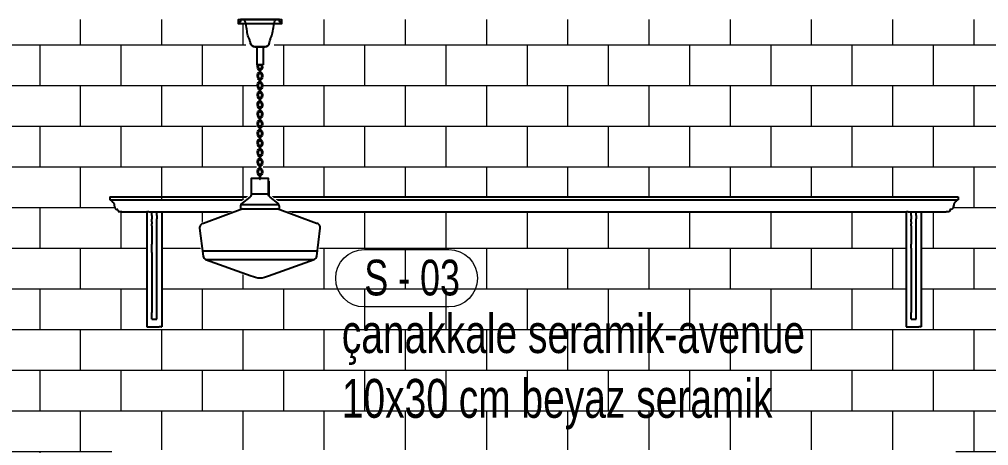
# Model space of a CAD drawing. Header units: millimetres. Extents: x 106699 to 122058, y 158555 to 162844.
# Drawn here: x 108477.4 to 108671.4, y 160894.1 to 160979.3 of the extents above; entities that cross this region are included whole.
import ezdxf

# ---------------------------------------------------------------- set-up
doc = ezdxf.new("R2010")
doc.units = ezdxf.units.MM
for name, color, linetype, lineweight in [('300_Z4_STR_F03$0$AUDIT_D_220920114151-103', 251, 'Continuous', 5), ('ahsap gorunus arka kalın', 43, 'Continuous', 9), ('no3_yazı tefriş', 152, 'Continuous', 0)]:
    doc.layers.add(name, color=color, linetype=linetype, lineweight=lineweight)
doc.layers.add('S2000-002 Çizgi', color=7, linetype='Continuous')
doc.styles.add('finish schedule$0$SIMPLEX', font='simplex.shx', dxfattribs={"width": 0.75, "height": 2.5})

# ---------------------------------------------------------------- blocks, each defined once
blk = doc.blocks.new('A$C254879b2')
at = {"layer": 'S2000-002 Çizgi', "color": 8, "true_color": 0x7a7a7a}
for p, q in [((290.15, 199.5), (290.15, 198.86)), ((290.15, 199.5), (459.91, 199.5)), ((290.15, 198.86), (290.38, 198.86)), ((290.38, 198.86), (290.4, 198.82)), ((290.38, 198.86), (459.67, 198.86)), ((290.4, 198.82), (290.42, 198.78)), ((290.42, 198.78), (290.43, 198.73)), ((290.43, 198.73), (290.46, 198.7)), ((290.46, 198.7), (290.48, 198.66)), ((290.48, 198.66), (290.51, 198.62)), ((290.51, 198.62), (290.53, 198.59)), ((290.53, 198.59), (290.56, 198.55)), ((290.56, 198.55), (290.6, 198.52)), ((290.6, 198.52), (290.63, 198.49)), ((290.63, 198.49), (290.67, 198.47)), ((290.67, 198.47), (290.7, 198.45)), ((290.7, 198.45), (290.73, 198.42)), ((290.73, 198.42), (290.74, 198.41)), ((290.74, 198.41), (290.78, 198.37)), ((290.78, 198.37), (290.82, 198.33)), ((290.82, 198.33), (290.85, 198.29)), ((290.85, 198.29), (290.88, 198.25)), ((290.88, 198.25), (290.91, 198.2)), ((290.91, 198.2), (290.94, 198.15)), ((290.94, 198.15), (290.96, 198.1)), ((290.96, 198.1), (290.98, 198.05)), ((290.98, 198.05), (291, 198)), ((291, 198), (291.01, 197.94)), ((291.01, 197.94), (291.02, 197.89)), ((291.02, 197.89), (291.11, 197.39)), ((459.04, 197.89), (458.94, 197.39)), ((459.05, 197.94), (459.04, 197.89)), ((459.06, 198), (459.05, 197.94)), ((459.08, 198.05), (459.06, 198)), ((459.1, 198.1), (459.08, 198.05)), ((459.12, 198.15), (459.1, 198.1)), ((459.14, 198.2), (459.12, 198.15)), ((459.17, 198.25), (459.14, 198.2)), ((459.2, 198.29), (459.17, 198.25)), ((459.24, 198.33), (459.2, 198.29)), ((459.27, 198.37), (459.24, 198.33)), ((459.31, 198.41), (459.27, 198.37)), ((459.33, 198.42), (459.31, 198.41)), ((459.35, 198.45), (459.33, 198.42)), ((459.39, 198.47), (459.35, 198.45)), ((459.43, 198.49), (459.39, 198.47)), ((459.46, 198.52), (459.43, 198.49)), ((459.49, 198.55), (459.46, 198.52)), ((459.52, 198.59), (459.49, 198.55)), ((459.55, 198.62), (459.52, 198.59)), ((459.58, 198.66), (459.55, 198.62)), ((459.6, 198.7), (459.58, 198.66)), ((459.62, 198.73), (459.6, 198.7)), ((459.64, 198.78), (459.62, 198.73)), ((459.66, 198.82), (459.64, 198.78)), ((459.67, 198.86), (459.66, 198.82)), ((459.67, 198.86), (459.91, 198.86)), ((459.91, 199.5), (459.91, 198.86)), ((291.11, 197.39), (291.12, 197.37)), ((291.12, 197.37), (291.13, 197.32)), ((291.13, 197.32), (291.16, 197.25)), ((291.16, 197.25), (291.19, 197.19)), ((291.19, 197.19), (291.23, 197.13)), ((291.23, 197.13), (291.28, 197.08)), ((291.28, 197.08), (291.33, 197.03)), ((291.33, 197.03), (291.39, 196.99)), ((291.39, 196.99), (291.46, 196.96)), ((291.46, 196.96), (291.53, 196.94)), ((291.53, 196.94), (291.59, 196.93)), ((291.66, 196.92), (291.59, 196.93)), ((291.77, 196.92), (291.66, 196.92)), ((291.77, 196.92), (291.78, 196.68)), ((291.78, 196.68), (291.79, 196.63)), ((291.79, 196.63), (291.81, 196.58)), ((291.81, 196.58), (291.83, 196.56)), ((291.83, 196.56), (291.84, 196.55)), ((291.84, 196.55), (291.86, 196.53)), ((291.86, 196.53), (291.88, 196.52)), ((291.88, 196.52), (291.91, 196.51)), ((291.98, 196.5), (291.91, 196.51)), ((292.53, 196.5), (291.98, 196.5)), ((292.53, 196.5), (297.53, 196.5)), ((297.53, 196.5), (297.53, 173.5)), ((297.53, 196.5), (297.58, 196.5)), ((297.64, 196.5), (297.58, 196.5)), ((297.64, 196.5), (297.72, 196.5)), ((297.81, 196.5), (297.72, 196.5)), ((297.92, 196.5), (297.81, 196.5)), ((297.92, 196.5), (298.03, 196.5)), ((298.03, 196.5), (298.53, 196.5)), ((298.53, 196.48), (298.53, 196.5)), ((298.53, 196.5), (299.53, 196.5)), ((298.53, 196.43), (298.53, 196.48)), ((298.53, 196.34), (298.53, 196.43)), ((298.53, 196.22), (298.53, 196.34)), ((298.53, 196.08), (298.53, 196.22)), ((298.53, 195.92), (298.53, 196.08)), ((299.53, 196.48), (299.53, 196.5)), ((299.53, 196.5), (300.03, 196.5)), ((299.53, 196.43), (299.53, 196.48)), ((299.53, 196.34), (299.53, 196.43)), ((299.53, 196.22), (299.53, 196.34)), ((299.53, 196.08), (299.53, 196.22)), ((299.53, 195.92), (299.53, 196.08)), ((300.03, 196.5), (300.14, 196.5)), ((300.14, 196.5), (300.25, 196.5)), ((300.25, 196.5), (300.34, 196.5)), ((300.34, 196.5), (300.42, 196.5)), ((300.42, 196.5), (300.48, 196.5)), ((300.48, 196.5), (300.53, 196.5)), ((300.53, 196.5), (300.53, 173.5)), ((300.53, 196.5), (449.53, 196.5)), ((449.53, 196.5), (449.53, 173.5)), ((449.53, 196.5), (449.58, 196.5)), ((449.64, 196.5), (449.58, 196.5)), ((449.64, 196.5), (449.72, 196.5)), ((449.81, 196.5), (449.72, 196.5)), ((449.92, 196.5), (449.81, 196.5)), ((449.92, 196.5), (450.03, 196.5)), ((450.03, 196.5), (450.53, 196.5)), ((450.53, 196.48), (450.53, 196.5)), ((450.53, 196.5), (451.53, 196.5)), ((450.53, 196.43), (450.53, 196.48)), ((450.53, 196.34), (450.53, 196.43)), ((450.53, 196.22), (450.53, 196.34)), ((450.53, 196.08), (450.53, 196.22)), ((450.53, 195.92), (450.53, 196.08)), ((451.53, 196.48), (451.53, 196.5)), ((451.53, 196.5), (452.03, 196.5)), ((451.53, 196.43), (451.53, 196.48)), ((451.53, 196.34), (451.53, 196.43)), ((451.53, 196.22), (451.53, 196.34)), ((451.53, 196.08), (451.53, 196.22)), ((451.53, 195.92), (451.53, 196.08)), ((452.03, 196.5), (452.14, 196.5)), ((452.14, 196.5), (452.25, 196.5)), ((452.25, 196.5), (452.34, 196.5)), ((452.34, 196.5), (452.42, 196.5)), ((452.42, 196.5), (452.48, 196.5)), ((452.48, 196.5), (452.53, 196.5)), ((452.53, 196.5), (452.53, 173.5)), ((452.53, 196.5), (457.53, 196.5)), ((458.08, 196.5), (457.53, 196.5)), ((458.15, 196.51), (458.08, 196.5)), ((458.17, 196.52), (458.15, 196.51)), ((458.19, 196.53), (458.17, 196.52)), ((458.21, 196.55), (458.19, 196.53)), ((458.23, 196.56), (458.21, 196.55)), ((458.25, 196.58), (458.23, 196.56)), ((458.27, 196.63), (458.25, 196.58)), ((458.28, 196.68), (458.27, 196.63)), ((458.29, 196.92), (458.28, 196.68)), ((458.39, 196.92), (458.29, 196.92)), ((458.46, 196.93), (458.39, 196.92)), ((458.53, 196.94), (458.46, 196.93)), ((458.6, 196.96), (458.53, 196.94)), ((458.66, 196.99), (458.6, 196.96)), ((458.72, 197.03), (458.66, 196.99)), ((458.78, 197.08), (458.72, 197.03)), ((458.82, 197.13), (458.78, 197.08)), ((458.87, 197.19), (458.82, 197.13)), ((458.9, 197.25), (458.87, 197.19)), ((458.93, 197.32), (458.9, 197.25)), ((458.94, 197.37), (458.93, 197.32)), ((458.94, 197.39), (458.94, 197.37)), ((298.53, 195.75), (298.53, 195.92)), ((298.53, 195.75), (298.53, 195.58)), ((298.53, 195.58), (298.53, 195.43)), ((298.53, 195.43), (298.53, 195.28)), ((298.53, 195.28), (298.53, 195.16)), ((298.53, 195.16), (298.53, 195.08)), ((298.53, 195.08), (298.53, 195)), ((298.53, 194.75), (298.53, 195)), ((298.53, 194.45), (298.53, 194.75)), ((298.53, 194.45), (298.53, 194.09)), ((298.53, 193.67), (298.53, 194.09)), ((299.53, 195.75), (299.53, 195.92)), ((299.53, 195.75), (299.53, 195.58)), ((299.53, 195.58), (299.53, 195.43)), ((299.53, 195.43), (299.53, 195.28)), ((299.53, 195.28), (299.53, 195.16)), ((299.53, 195.16), (299.53, 195.08)), ((299.53, 195), (299.53, 195.08)), ((299.53, 194.75), (299.53, 195)), ((299.53, 194.45), (299.53, 194.75)), ((299.53, 194.09), (299.53, 194.45)), ((299.53, 193.67), (299.53, 194.09)), ((450.53, 195.75), (450.53, 195.92)), ((450.53, 195.75), (450.53, 195.58)), ((450.53, 195.58), (450.53, 195.43)), ((450.53, 195.43), (450.53, 195.28)), ((450.53, 195.28), (450.53, 195.16)), ((450.53, 195.16), (450.53, 195.08)), ((450.53, 195.08), (450.53, 195)), ((450.53, 194.75), (450.53, 195)), ((450.53, 194.45), (450.53, 194.75)), ((450.53, 194.45), (450.53, 194.09)), ((450.53, 193.67), (450.53, 194.09)), ((451.53, 195.75), (451.53, 195.92)), ((451.53, 195.75), (451.53, 195.58)), ((451.53, 195.58), (451.53, 195.43)), ((451.53, 195.43), (451.53, 195.28)), ((451.53, 195.28), (451.53, 195.16)), ((451.53, 195.16), (451.53, 195.08)), ((451.53, 195), (451.53, 195.08)), ((451.53, 194.75), (451.53, 195)), ((451.53, 194.45), (451.53, 194.75)), ((451.53, 194.09), (451.53, 194.45)), ((451.53, 193.67), (451.53, 194.09)), ((298.53, 193.67), (298.53, 193.19)), ((298.53, 193.19), (298.53, 192.66)), ((298.53, 192.66), (298.53, 192.07)), ((298.53, 192.07), (298.53, 191.43)), ((299.53, 193.19), (299.53, 193.67)), ((299.53, 192.66), (299.53, 193.19)), ((299.53, 192.07), (299.53, 192.66)), ((299.53, 191.43), (299.53, 192.07)), ((450.53, 193.67), (450.53, 193.19)), ((450.53, 193.19), (450.53, 192.66)), ((450.53, 192.66), (450.53, 192.07)), ((450.53, 192.07), (450.53, 191.43)), ((451.53, 193.19), (451.53, 193.67)), ((451.53, 192.66), (451.53, 193.19)), ((451.53, 192.07), (451.53, 192.66)), ((451.53, 191.43), (451.53, 192.07)), ((298.53, 191.43), (298.53, 190.73)), ((298.53, 190.73), (298.53, 189.99)), ((299.53, 190.73), (299.53, 191.43)), ((299.53, 189.99), (299.53, 190.73)), ((450.53, 191.43), (450.53, 190.73)), ((450.53, 190.73), (450.53, 189.99)), ((451.53, 190.73), (451.53, 191.43)), ((451.53, 189.99), (451.53, 190.73)), ((298.53, 189.19), (298.53, 189.99)), ((298.53, 188.35), (298.53, 189.19)), ((298.53, 188.35), (298.53, 187.46)), ((299.53, 189.19), (299.53, 189.99)), ((299.53, 188.35), (299.53, 189.19)), ((299.53, 187.46), (299.53, 188.35)), ((450.53, 189.19), (450.53, 189.99)), ((450.53, 189.19), (450.53, 188.35)), ((450.53, 188.35), (450.53, 187.46)), ((451.53, 189.19), (451.53, 189.99)), ((451.53, 188.35), (451.53, 189.19)), ((451.53, 187.46), (451.53, 188.35)), ((298.53, 187.46), (298.53, 186.52)), ((298.53, 186.52), (298.53, 185.54)), ((299.53, 186.52), (299.53, 187.46)), ((299.53, 185.54), (299.53, 186.52)), ((450.53, 187.46), (450.53, 186.52)), ((450.53, 186.52), (450.53, 185.54)), ((451.53, 186.52), (451.53, 187.46)), ((451.53, 185.54), (451.53, 186.52)), ((298.53, 185.54), (298.53, 184.52)), ((298.53, 184.52), (298.53, 183.45)), ((299.53, 184.52), (299.53, 185.54)), ((299.53, 183.45), (299.53, 184.52)), ((450.53, 185.54), (450.53, 184.52)), ((450.53, 184.52), (450.53, 183.45)), ((451.53, 184.52), (451.53, 185.54)), ((451.53, 183.45), (451.53, 184.52)), ((298.53, 183.45), (298.53, 182.35)), ((298.53, 182.35), (298.53, 181.21)), ((299.53, 182.35), (299.53, 183.45)), ((299.53, 181.21), (299.53, 182.35)), ((450.53, 183.45), (450.53, 182.35)), ((450.53, 182.35), (450.53, 181.21)), ((451.53, 182.35), (451.53, 183.45)), ((451.53, 181.21), (451.53, 182.35)), ((298.53, 181.21), (298.53, 180.04)), ((299.53, 180.04), (299.53, 181.21)), ((450.53, 181.21), (450.53, 180.04)), ((451.53, 180.04), (451.53, 181.21)), ((298.53, 180.04), (298.53, 178.83)), ((298.53, 178.83), (298.53, 177.59)), ((299.53, 178.83), (299.53, 180.04)), ((299.53, 177.59), (299.53, 178.83)), ((450.53, 180.04), (450.53, 178.83)), ((450.53, 178.83), (450.53, 177.59)), ((451.53, 178.83), (451.53, 180.04)), ((451.53, 177.59), (451.53, 178.83)), ((298.53, 177.59), (298.53, 176.33)), ((299.53, 176.33), (299.53, 177.59)), ((450.53, 177.59), (450.53, 176.33)), ((451.53, 176.33), (451.53, 177.59)), ((298.53, 175.03), (298.53, 176.33)), ((298.53, 175.03), (299.53, 175.03)), ((299.53, 175.03), (299.53, 176.33)), ((450.53, 175.03), (450.53, 176.33)), ((450.53, 175.03), (451.53, 175.03)), ((451.53, 175.03), (451.53, 176.33)), ((297.53, 173.5), (297.58, 173.5)), ((297.58, 173.5), (297.64, 173.5)), ((297.64, 173.5), (297.72, 173.5)), ((297.72, 173.5), (297.81, 173.5)), ((297.81, 173.5), (297.92, 173.5)), ((297.92, 173.5), (298.03, 173.5)), ((298.03, 173.5), (300.03, 173.5)), ((300.14, 173.5), (300.03, 173.5)), ((300.25, 173.5), (300.14, 173.5)), ((300.34, 173.5), (300.25, 173.5)), ((300.42, 173.5), (300.34, 173.5)), ((300.48, 173.5), (300.42, 173.5)), ((300.48, 173.5), (300.53, 173.5)), ((449.53, 173.5), (449.58, 173.5)), ((449.58, 173.5), (449.64, 173.5)), ((449.64, 173.5), (449.72, 173.5)), ((449.72, 173.5), (449.81, 173.5)), ((449.81, 173.5), (449.92, 173.5)), ((449.92, 173.5), (450.03, 173.5)), ((450.03, 173.5), (452.03, 173.5)), ((452.14, 173.5), (452.03, 173.5)), ((452.25, 173.5), (452.14, 173.5)), ((452.34, 173.5), (452.25, 173.5)), ((452.42, 173.5), (452.34, 173.5)), ((452.48, 173.5), (452.42, 173.5)), ((452.48, 173.5), (452.53, 173.5))]:
    blk.add_line(p, q, dxfattribs=at)
blk = doc.blocks.new('A$C9395aed9')
for p, q in [((22.12, 80, 0.03), (12.88, 80, 0.03)), ((16.56, 72.06, 0.03), (16.56, 66.87, 0.03)), ((18.44, 72.06, 0.03), (18.44, 66.87, 0.03)), ((16.56, 66.87, 0.03), (18.44, 66.87, 0.03)), ((18.44, 66.87, 0.03), (16.56, 66.87, 0.03)), ((20.13, 28.89), (20.13, 33.11)), ((15, 29.45, -0.95), (20, 29.45, -0.95)), ((12.03, 26.35, -0.95), (22.97, 26.35, -0.95)), ((0.83, 12.94, -0.95), (34.18, 12.94, -0.95)), ((1.75, 10.44, -0.95), (33.26, 10.44, -0.95))]:
    blk.add_line(p, q)
for points, elevation in [([(12.88, 80), (11.88, 80, -0.253769), (11.25, 78.7), (11.25, 79.95), (23.75, 79.95), (23.75, 78.7, -0.253868), (23.13, 80), (22.12, 80)], 0.03), ([(20.2, 73.04, -0.352299), (18.98, 72.06), (16.03, 72.06, -0.352299), (14.8, 73.04)], 0.03), ([(14.8, 73.04, 0.352299), (16.03, 72.06), (18.98, 72.06, 0.352299), (20.2, 73.04)], 0.03), ([(12.5, 25.1), (1.09, 20.88, 0.414214), (0.01, 19.48), (1.02, 11.42, 0.26287), (1.75, 10.44), (15, 5.72, 0.25), (20, 5.72), (33.26, 10.44, 0.26287), (33.99, 11.42), (35, 19.48, 0.414214), (33.91, 20.88), (22.5, 25.1)], -0.95)]:
    blk.add_lwpolyline(points, format="xyb", dxfattribs=dict(elevation=elevation))
at = {"elevation": 0.03}
blk.add_lwpolyline([(23.75, 78.7), (11.25, 78.7), (11.25, 79.95), (23.75, 79.95)], close=True, dxfattribs=at)
at = {"elevation": -0.95}
for points in [[(17.38, 65.6), (17.38, 64.35, 0.414214), (17.45, 64.28), (17.55, 64.28, 0.414214), (17.62, 64.35), (17.62, 65.6, 0.414214), (17.55, 65.67), (17.45, 65.67, 0.414214)], [(17.38, 62.82), (17.38, 61.58, 0.414214), (17.45, 61.51), (17.55, 61.51, 0.414214), (17.62, 61.58), (17.62, 62.82, 0.414214), (17.55, 62.89), (17.45, 62.89, 0.414214)], [(17.38, 60.04), (17.38, 58.8, 0.414214), (17.45, 58.73), (17.55, 58.73, 0.414214), (17.62, 58.8), (17.62, 60.04, 0.414214), (17.55, 60.12), (17.45, 60.12, 0.414214)], [(17.38, 57.27), (17.38, 56.02, 0.414214), (17.45, 55.95), (17.55, 55.95, 0.414214), (17.62, 56.02), (17.62, 57.27, 0.414214), (17.55, 57.34), (17.45, 57.34, 0.414214)], [(17.38, 54.49), (17.38, 53.25, 0.414214), (17.45, 53.18), (17.55, 53.18, 0.414214), (17.62, 53.25), (17.62, 54.49, 0.414214), (17.55, 54.56), (17.45, 54.56, 0.414214)], [(17.38, 51.71), (17.38, 50.47, 0.414214), (17.45, 50.4), (17.55, 50.4, 0.414214), (17.62, 50.47), (17.62, 51.71, 0.414214), (17.55, 51.79), (17.45, 51.79, 0.414214)], [(17.38, 48.94), (17.38, 47.69, 0.414214), (17.45, 47.62), (17.55, 47.62, 0.414214), (17.62, 47.69), (17.62, 48.94, 0.414214), (17.55, 49.01), (17.45, 49.01, 0.414214)], [(17.38, 46.16), (17.38, 44.92, 0.414214), (17.45, 44.85), (17.55, 44.85, 0.414214), (17.62, 44.92), (17.62, 46.16, 0.414214), (17.55, 46.23), (17.45, 46.23, 0.414214)], [(17.38, 43.39), (17.38, 42.14, 0.414214), (17.45, 42.07), (17.55, 42.07, 0.414214), (17.62, 42.14), (17.62, 43.39, 0.414214), (17.55, 43.46), (17.45, 43.46, 0.414214)], [(17.38, 40.61), (17.38, 39.37, 0.414214), (17.45, 39.29), (17.55, 39.29, 0.414214), (17.62, 39.37), (17.62, 40.61, 0.414214), (17.55, 40.68), (17.45, 40.68, 0.414214)], [(17.38, 37.83), (17.38, 36.59, 0.414214), (17.45, 36.52), (17.55, 36.52, 0.414214), (17.62, 36.59), (17.62, 37.83, 0.414214), (17.55, 37.9), (17.45, 37.9, 0.414214)], [(15, 29.45, -0.227838), (14.53, 28.47), (12.34, 26.72, 0.227838), (11.88, 25.75), (11.88, 25.1), (23.13, 25.1), (23.13, 25.75, 0.227838), (22.66, 26.72), (20.47, 28.47, -0.227838), (20, 29.45), (20, 33.85), (15, 33.85)], [(17.38, 35.06), (17.38, 33.81, 0.414214), (17.45, 33.74), (17.55, 33.74, 0.414214), (17.62, 33.81), (17.62, 35.06, 0.414214), (17.55, 35.13), (17.45, 35.13, 0.414214)]]:
    blk.add_lwpolyline(points, format="xyb", close=True, dxfattribs=at)
at = {"extrusion": (0, 0, -1)}
for centre, start_param, end_param in [((17.5, 66.36, -0.95), 3.405351, 5.290625), ((17.5, 66.36, -0.95), 0.992561, 2.877835), ((17.5, 63.59, -0.95), 3.405351, 6.019427), ((17.5, 63.59, -0.95), 0.263758, 2.877835), ((17.5, 60.81, -0.95), 3.405351, 6.019427), ((17.5, 60.81, -0.95), 0.263758, 2.877835), ((17.5, 58.03, -0.95), 3.405351, 6.019427), ((17.5, 58.03, -0.95), 0.263758, 2.877835), ((17.5, 55.26, -0.95), 3.405351, 6.019427), ((17.5, 55.26, -0.95), 0.263758, 2.877835), ((17.5, 52.48, -0.95), 3.405351, 6.019427), ((17.5, 49.7, -0.95), 3.405351, 6.019427), ((17.5, 52.48, -0.95), 0.263758, 2.877835), ((17.5, 49.7, -0.95), 0.263758, 2.877835), ((17.5, 46.93, -0.95), 3.405351, 6.019427), ((17.5, 46.93, -0.95), 0.263758, 2.877835), ((17.5, 44.15, -0.95), 3.405351, 6.019427), ((17.5, 44.15, -0.95), 0.263758, 2.877835), ((17.5, 41.38, -0.95), 3.405351, 6.019427), ((17.5, 41.38, -0.95), 0.263758, 2.877835), ((17.5, 38.6, -0.95), 3.405351, 6.019427), ((17.5, 38.6, -0.95), 0.263758, 2.877835), ((17.5, 35.82, -0.95), 3.405351, 6.019427), ((17.5, 35.82, -0.95), 0.263758, 2.877835)]:
    blk.add_ellipse(centre, major_axis=(0, 0.935), ratio=0.494742, start_param=start_param, end_param=end_param, dxfattribs=at)
for points, knots in [([(14.8, 73.04, 0.03), (14.75, 73.29, 0.03), (14.61, 73.85, 0.03), (14.3, 74.82, 0.03), (13.93, 75.17, 0.03), (13.57, 78.07, 0.03), (13.3, 79.37, 0.03), (12.97, 79.86, 0.03), (12.88, 80, 0.03)], [0.403662, 0.403662, 0.403662, 0.403662, 0.710546, 1.090047, 1.568727, 1.932922, 2.4378, 2.637021, 2.637021, 2.637021, 2.637021]), ([(20.2, 73.04, 0.03), (20.25, 73.29, 0.03), (20.39, 73.85, 0.03), (20.7, 74.82, 0.03), (21.07, 75.17, 0.03), (21.43, 78.07, 0.03), (21.7, 79.37, 0.03), (22.03, 79.86, 0.03), (22.12, 80, 0.03)], [0.403662, 0.403662, 0.403662, 0.403662, 0.710546, 1.090047, 1.568727, 1.932922, 2.4378, 2.637021, 2.637021, 2.637021, 2.637021]), ([(17.38, 65.2, -0.95), (17.32, 65.22, -0.95), (17.26, 65.25, -0.95), (17.11, 65.35, -0.95), (17.04, 65.44, -0.95), (16.87, 65.76, -0.95), (16.81, 66.02, -0.95), (16.79, 66.49, -0.95), (16.81, 66.69, -0.95), (16.86, 66.87, -0.95)], [3.271885, 3.271885, 3.271885, 3.271885, 3.472266, 3.472266, 3.871195, 3.871195, 4.638602, 4.638602, 5.212436, 5.212436, 5.212436, 5.212436]), ([(17.38, 62.43, -0.95), (17.32, 62.44, -0.95), (17.26, 62.47, -0.95), (17.11, 62.57, -0.95), (17.04, 62.67, -0.95), (16.87, 62.98, -0.95), (16.81, 63.24, -0.95), (16.79, 63.78, -0.95), (16.83, 64.05, -0.95), (16.98, 64.42, -0.95), (17.06, 64.55, -0.95), (17.24, 64.69, -0.95), (17.31, 64.73, -0.95), (17.38, 64.75, -0.95)], [3.271885, 3.271885, 3.271885, 3.271885, 3.472266, 3.472266, 3.871195, 3.871195, 4.638602, 4.638602, 5.406008, 5.406008, 5.906148, 5.906148, 6.153282, 6.153282, 6.153282, 6.153282]), ([(18.14, 66.87, -0.95), (18.17, 66.78, -0.95), (18.18, 66.67, -0.95), (18.22, 66.31, -0.95), (18.2, 66.05, -0.95), (18.08, 65.64, -0.95), (18, 65.48, -0.95), (17.81, 65.29, -0.95), (17.72, 65.23, -0.95), (17.62, 65.2, -0.95)], [7.353843, 7.353843, 7.353843, 7.353843, 7.66135, 7.66135, 8.389874, 8.389874, 8.957592, 8.957592, 9.295507, 9.295507, 9.295507, 9.295507]), ([(17.62, 64.75, -0.95), (17.68, 64.73, -0.95), (17.73, 64.71, -0.95), (17.86, 64.62, -0.95), (17.93, 64.55, -0.95), (18.1, 64.28, -0.95), (18.17, 64.04, -0.95), (18.22, 63.54, -0.95), (18.2, 63.27, -0.95), (18.08, 62.86, -0.95), (18, 62.7, -0.95), (17.81, 62.51, -0.95), (17.72, 62.45, -0.95), (17.62, 62.43, -0.95)], [6.412731, 6.412731, 6.412731, 6.412731, 6.608005, 6.608005, 6.932825, 6.932825, 7.66135, 7.66135, 8.389874, 8.389874, 8.957592, 8.957592, 9.295507, 9.295507, 9.295507, 9.295507]), ([(17.38, 59.65, -0.95), (17.32, 59.67, -0.95), (17.26, 59.69, -0.95), (17.11, 59.8, -0.95), (17.04, 59.89, -0.95), (16.87, 60.2, -0.95), (16.81, 60.46, -0.95), (16.79, 61, -0.95), (16.83, 61.28, -0.95), (16.98, 61.65, -0.95), (17.06, 61.78, -0.95), (17.24, 61.92, -0.95), (17.31, 61.95, -0.95), (17.38, 61.97, -0.95)], [3.271885, 3.271885, 3.271885, 3.271885, 3.472266, 3.472266, 3.871195, 3.871195, 4.638602, 4.638602, 5.406008, 5.406008, 5.906148, 5.906148, 6.153282, 6.153282, 6.153282, 6.153282]), ([(17.62, 61.97, -0.95), (17.68, 61.96, -0.95), (17.73, 61.93, -0.95), (17.86, 61.84, -0.95), (17.93, 61.77, -0.95), (18.1, 61.5, -0.95), (18.17, 61.27, -0.95), (18.22, 60.76, -0.95), (18.2, 60.5, -0.95), (18.08, 60.09, -0.95), (18, 59.93, -0.95), (17.81, 59.74, -0.95), (17.72, 59.68, -0.95), (17.62, 59.65, -0.95)], [6.412731, 6.412731, 6.412731, 6.412731, 6.608005, 6.608005, 6.932825, 6.932825, 7.66135, 7.66135, 8.389874, 8.389874, 8.957592, 8.957592, 9.295507, 9.295507, 9.295507, 9.295507]), ([(17.38, 56.87, -0.95), (17.32, 56.89, -0.95), (17.26, 56.92, -0.95), (17.11, 57.02, -0.95), (17.04, 57.11, -0.95), (16.87, 57.43, -0.95), (16.81, 57.69, -0.95), (16.79, 58.23, -0.95), (16.83, 58.5, -0.95), (16.98, 58.87, -0.95), (17.06, 59, -0.95), (17.24, 59.14, -0.95), (17.31, 59.18, -0.95), (17.38, 59.2, -0.95)], [3.271885, 3.271885, 3.271885, 3.271885, 3.472266, 3.472266, 3.871195, 3.871195, 4.638602, 4.638602, 5.406008, 5.406008, 5.906148, 5.906148, 6.153282, 6.153282, 6.153282, 6.153282]), ([(17.62, 59.2, -0.95), (17.68, 59.18, -0.95), (17.73, 59.15, -0.95), (17.86, 59.07, -0.95), (17.93, 58.99, -0.95), (18.1, 58.73, -0.95), (18.17, 58.49, -0.95), (18.22, 57.98, -0.95), (18.2, 57.72, -0.95), (18.08, 57.31, -0.95), (18, 57.15, -0.95), (17.81, 56.96, -0.95), (17.72, 56.9, -0.95), (17.62, 56.87, -0.95)], [6.412731, 6.412731, 6.412731, 6.412731, 6.608005, 6.608005, 6.932825, 6.932825, 7.66135, 7.66135, 8.389874, 8.389874, 8.957592, 8.957592, 9.295507, 9.295507, 9.295507, 9.295507]), ([(17.38, 54.1, -0.95), (17.32, 54.11, -0.95), (17.26, 54.14, -0.95), (17.11, 54.24, -0.95), (17.04, 54.34, -0.95), (16.87, 54.65, -0.95), (16.81, 54.91, -0.95), (16.79, 55.45, -0.95), (16.83, 55.72, -0.95), (16.98, 56.09, -0.95), (17.06, 56.22, -0.95), (17.24, 56.36, -0.95), (17.31, 56.4, -0.95), (17.38, 56.42, -0.95)], [3.271885, 3.271885, 3.271885, 3.271885, 3.472266, 3.472266, 3.871195, 3.871195, 4.638602, 4.638602, 5.406008, 5.406008, 5.906148, 5.906148, 6.153282, 6.153282, 6.153282, 6.153282]), ([(17.62, 56.42, -0.95), (17.68, 56.4, -0.95), (17.73, 56.38, -0.95), (17.86, 56.29, -0.95), (17.93, 56.22, -0.95), (18.1, 55.95, -0.95), (18.17, 55.71, -0.95), (18.22, 55.21, -0.95), (18.2, 54.94, -0.95), (18.08, 54.53, -0.95), (18, 54.37, -0.95), (17.81, 54.18, -0.95), (17.72, 54.12, -0.95), (17.62, 54.1, -0.95)], [6.412731, 6.412731, 6.412731, 6.412731, 6.608005, 6.608005, 6.932825, 6.932825, 7.66135, 7.66135, 8.389874, 8.389874, 8.957592, 8.957592, 9.295507, 9.295507, 9.295507, 9.295507]), ([(17.38, 51.32, -0.95), (17.32, 51.34, -0.95), (17.26, 51.36, -0.95), (17.11, 51.47, -0.95), (17.04, 51.56, -0.95), (16.87, 51.87, -0.95), (16.81, 52.13, -0.95), (16.79, 52.67, -0.95), (16.83, 52.95, -0.95), (16.98, 53.32, -0.95), (17.06, 53.45, -0.95), (17.24, 53.59, -0.95), (17.31, 53.62, -0.95), (17.38, 53.64, -0.95)], [3.271885, 3.271885, 3.271885, 3.271885, 3.472266, 3.472266, 3.871195, 3.871195, 4.638602, 4.638602, 5.406008, 5.406008, 5.906148, 5.906148, 6.153282, 6.153282, 6.153282, 6.153282]), ([(17.62, 53.64, -0.95), (17.68, 53.63, -0.95), (17.73, 53.6, -0.95), (17.86, 53.51, -0.95), (17.93, 53.44, -0.95), (18.1, 53.17, -0.95), (18.17, 52.94, -0.95), (18.22, 52.43, -0.95), (18.2, 52.17, -0.95), (18.08, 51.76, -0.95), (18, 51.6, -0.95), (17.81, 51.41, -0.95), (17.72, 51.35, -0.95), (17.62, 51.32, -0.95)], [6.412731, 6.412731, 6.412731, 6.412731, 6.608005, 6.608005, 6.932825, 6.932825, 7.66135, 7.66135, 8.389874, 8.389874, 8.957592, 8.957592, 9.295507, 9.295507, 9.295507, 9.295507]), ([(17.38, 48.54, -0.95), (17.32, 48.56, -0.95), (17.26, 48.59, -0.95), (17.11, 48.69, -0.95), (17.04, 48.78, -0.95), (16.87, 49.1, -0.95), (16.81, 49.36, -0.95), (16.79, 49.9, -0.95), (16.83, 50.17, -0.95), (16.98, 50.54, -0.95), (17.06, 50.67, -0.95), (17.24, 50.81, -0.95), (17.31, 50.85, -0.95), (17.38, 50.87, -0.95)], [3.271885, 3.271885, 3.271885, 3.271885, 3.472266, 3.472266, 3.871195, 3.871195, 4.638602, 4.638602, 5.406008, 5.406008, 5.906148, 5.906148, 6.153282, 6.153282, 6.153282, 6.153282]), ([(17.62, 50.87, -0.95), (17.68, 50.85, -0.95), (17.73, 50.82, -0.95), (17.86, 50.74, -0.95), (17.93, 50.66, -0.95), (18.1, 50.4, -0.95), (18.17, 50.16, -0.95), (18.22, 49.65, -0.95), (18.2, 49.39, -0.95), (18.08, 48.98, -0.95), (18, 48.82, -0.95), (17.81, 48.63, -0.95), (17.72, 48.57, -0.95), (17.62, 48.54, -0.95)], [6.412731, 6.412731, 6.412731, 6.412731, 6.608005, 6.608005, 6.932825, 6.932825, 7.66135, 7.66135, 8.389874, 8.389874, 8.957592, 8.957592, 9.295507, 9.295507, 9.295507, 9.295507]), ([(17.38, 45.77, -0.95), (17.32, 45.78, -0.95), (17.26, 45.81, -0.95), (17.11, 45.91, -0.95), (17.04, 46.01, -0.95), (16.87, 46.32, -0.95), (16.81, 46.58, -0.95), (16.79, 47.12, -0.95), (16.83, 47.39, -0.95), (16.98, 47.76, -0.95), (17.06, 47.89, -0.95), (17.24, 48.03, -0.95), (17.31, 48.07, -0.95), (17.38, 48.09, -0.95)], [3.271885, 3.271885, 3.271885, 3.271885, 3.472266, 3.472266, 3.871195, 3.871195, 4.638602, 4.638602, 5.406008, 5.406008, 5.906148, 5.906148, 6.153282, 6.153282, 6.153282, 6.153282]), ([(17.62, 48.09, -0.95), (17.68, 48.07, -0.95), (17.73, 48.05, -0.95), (17.86, 47.96, -0.95), (17.93, 47.89, -0.95), (18.1, 47.62, -0.95), (18.17, 47.38, -0.95), (18.22, 46.88, -0.95), (18.2, 46.61, -0.95), (18.08, 46.2, -0.95), (18, 46.04, -0.95), (17.81, 45.85, -0.95), (17.72, 45.79, -0.95), (17.62, 45.77, -0.95)], [6.412731, 6.412731, 6.412731, 6.412731, 6.608005, 6.608005, 6.932825, 6.932825, 7.66135, 7.66135, 8.389874, 8.389874, 8.957592, 8.957592, 9.295507, 9.295507, 9.295507, 9.295507]), ([(17.38, 42.99, -0.95), (17.32, 43.01, -0.95), (17.26, 43.03, -0.95), (17.11, 43.14, -0.95), (17.04, 43.23, -0.95), (16.87, 43.54, -0.95), (16.81, 43.8, -0.95), (16.79, 44.34, -0.95), (16.83, 44.62, -0.95), (16.98, 44.99, -0.95), (17.06, 45.12, -0.95), (17.24, 45.26, -0.95), (17.31, 45.29, -0.95), (17.38, 45.31, -0.95)], [3.271885, 3.271885, 3.271885, 3.271885, 3.472266, 3.472266, 3.871195, 3.871195, 4.638602, 4.638602, 5.406008, 5.406008, 5.906148, 5.906148, 6.153282, 6.153282, 6.153282, 6.153282]), ([(17.62, 45.31, -0.95), (17.68, 45.3, -0.95), (17.73, 45.27, -0.95), (17.86, 45.18, -0.95), (17.93, 45.11, -0.95), (18.1, 44.84, -0.95), (18.17, 44.61, -0.95), (18.22, 44.1, -0.95), (18.2, 43.84, -0.95), (18.08, 43.43, -0.95), (18, 43.27, -0.95), (17.81, 43.08, -0.95), (17.72, 43.02, -0.95), (17.62, 42.99, -0.95)], [6.412731, 6.412731, 6.412731, 6.412731, 6.608005, 6.608005, 6.932825, 6.932825, 7.66135, 7.66135, 8.389874, 8.389874, 8.957592, 8.957592, 9.295507, 9.295507, 9.295507, 9.295507]), ([(17.38, 40.22, -0.95), (17.32, 40.23, -0.95), (17.26, 40.26, -0.95), (17.11, 40.36, -0.95), (17.04, 40.45, -0.95), (16.87, 40.77, -0.95), (16.81, 41.03, -0.95), (16.79, 41.57, -0.95), (16.83, 41.84, -0.95), (16.98, 42.21, -0.95), (17.06, 42.34, -0.95), (17.24, 42.48, -0.95), (17.31, 42.52, -0.95), (17.38, 42.54, -0.95)], [3.271885, 3.271885, 3.271885, 3.271885, 3.472266, 3.472266, 3.871195, 3.871195, 4.638602, 4.638602, 5.406008, 5.406008, 5.906148, 5.906148, 6.153282, 6.153282, 6.153282, 6.153282]), ([(17.62, 42.54, -0.95), (17.68, 42.52, -0.95), (17.73, 42.49, -0.95), (17.86, 42.41, -0.95), (17.93, 42.33, -0.95), (18.1, 42.07, -0.95), (18.17, 41.83, -0.95), (18.22, 41.33, -0.95), (18.2, 41.06, -0.95), (18.08, 40.65, -0.95), (18, 40.49, -0.95), (17.81, 40.3, -0.95), (17.72, 40.24, -0.95), (17.62, 40.21, -0.95)], [6.412731, 6.412731, 6.412731, 6.412731, 6.608005, 6.608005, 6.932825, 6.932825, 7.66135, 7.66135, 8.389874, 8.389874, 8.957592, 8.957592, 9.295507, 9.295507, 9.295507, 9.295507]), ([(17.38, 37.44, -0.95), (17.32, 37.45, -0.95), (17.26, 37.48, -0.95), (17.11, 37.58, -0.95), (17.04, 37.68, -0.95), (16.87, 37.99, -0.95), (16.81, 38.25, -0.95), (16.79, 38.79, -0.95), (16.83, 39.06, -0.95), (16.98, 39.43, -0.95), (17.06, 39.56, -0.95), (17.24, 39.7, -0.95), (17.31, 39.74, -0.95), (17.38, 39.76, -0.95)], [3.271885, 3.271885, 3.271885, 3.271885, 3.472266, 3.472266, 3.871195, 3.871195, 4.638602, 4.638602, 5.406008, 5.406008, 5.906148, 5.906148, 6.153282, 6.153282, 6.153282, 6.153282]), ([(17.62, 39.76, -0.95), (17.68, 39.74, -0.95), (17.73, 39.72, -0.95), (17.86, 39.63, -0.95), (17.93, 39.56, -0.95), (18.1, 39.29, -0.95), (18.17, 39.05, -0.95), (18.22, 38.55, -0.95), (18.2, 38.28, -0.95), (18.08, 37.87, -0.95), (18, 37.71, -0.95), (17.81, 37.52, -0.95), (17.72, 37.46, -0.95), (17.62, 37.44, -0.95)], [6.412731, 6.412731, 6.412731, 6.412731, 6.608005, 6.608005, 6.932825, 6.932825, 7.66135, 7.66135, 8.389874, 8.389874, 8.957592, 8.957592, 9.295507, 9.295507, 9.295507, 9.295507]), ([(17.38, 34.66, -0.95), (17.32, 34.68, -0.95), (17.26, 34.7, -0.95), (17.11, 34.81, -0.95), (17.04, 34.9, -0.95), (16.87, 35.21, -0.95), (16.81, 35.47, -0.95), (16.79, 36.01, -0.95), (16.83, 36.29, -0.95), (16.98, 36.66, -0.95), (17.06, 36.79, -0.95), (17.24, 36.93, -0.95), (17.31, 36.96, -0.95), (17.38, 36.98, -0.95)], [3.271885, 3.271885, 3.271885, 3.271885, 3.472266, 3.472266, 3.871195, 3.871195, 4.638602, 4.638602, 5.406008, 5.406008, 5.906148, 5.906148, 6.153282, 6.153282, 6.153282, 6.153282]), ([(17.62, 36.98, -0.95), (17.68, 36.97, -0.95), (17.73, 36.94, -0.95), (17.86, 36.85, -0.95), (17.93, 36.78, -0.95), (18.1, 36.51, -0.95), (18.17, 36.28, -0.95), (18.22, 35.77, -0.95), (18.2, 35.51, -0.95), (18.08, 35.1, -0.95), (18, 34.94, -0.95), (17.81, 34.75, -0.95), (17.72, 34.69, -0.95), (17.62, 34.66, -0.95)], [6.412731, 6.412731, 6.412731, 6.412731, 6.608005, 6.608005, 6.932825, 6.932825, 7.66135, 7.66135, 8.389874, 8.389874, 8.957592, 8.957592, 9.295507, 9.295507, 9.295507, 9.295507])]:
    blk.add_open_spline(points, degree=3, knots=knots)

msp = doc.modelspace()

# ---------------------------------------------------------------- hatches: boundary and pattern name
at = {"layer": 'ahsap gorunus arka kalın', "true_color": 0xc3d8cc}
h = msp.add_hatch(dxfattribs=at)
h.set_pattern_fill('AR-B816', color=254, scale=0.04)
h.set_pattern_definition([(0, (-11544.62, 998.902), (0, 8.128), []), (90, (-11544.62, 998.902), (-8.128, 8.128), [8.128, -8.128])])
edge = h.paths.add_edge_path()
edge.add_line((108293.17, 160954.38), (108403.17, 160954.38))
edge.add_line((108403.17, 160954.38), (108403.17, 160822.32))
edge.add_line((108403.17, 160822.32), (108406.85, 160822.32))
edge.add_line((108406.85, 160822.32), (108406.85, 160917.37))
edge.add_line((108406.85, 160917.37), (108409.39, 160917.37))
edge.add_line((108409.39, 160917.37), (108467.33, 160917.37))
edge.add_line((108467.33, 160917.37), (108469.96, 160917.37))
edge.add_line((108469.96, 160917.37), (108469.96, 160903.01))
edge.add_line((108469.96, 160903.01), (108469.96, 160881.28))
edge.add_line((108469.96, 160881.28), (108484.09, 160881.28))
edge.add_line((108484.09, 160881.28), (108484.09, 160845.87))
edge.add_line((108484.09, 160845.87), (108496.4, 160845.87))
edge.add_line((108496.4, 160845.87), (108496.4, 160881.32))
edge.add_line((108496.4, 160881.32), (108502.92, 160881.32))
edge.add_line((108502.92, 160881.32), (108502.92, 160890.87))
edge.add_line((108502.92, 160890.87), (108497.92, 160890.87))
edge.add_line((108497.92, 160890.87), (108497.24, 160890.87))
edge.add_line((108497.24, 160890.87), (108497.18, 160891.02))
edge.add_line((108497.18, 160891.02), (108497.16, 160891.29))
edge.add_line((108497.16, 160891.29), (108496.88, 160891.31))
edge.add_line((108496.88, 160891.31), (108496.64, 160891.46))
edge.add_line((108496.64, 160891.46), (108496.52, 160891.68))
edge.add_line((108496.52, 160891.68), (108496.4, 160892.32))
edge.add_line((108496.4, 160892.32), (108496.39, 160892.37))
edge.add_line((108496.39, 160892.37), (108496.37, 160892.42))
edge.add_line((108496.37, 160892.42), (108496.35, 160892.47))
edge.add_line((108496.35, 160892.47), (108496.33, 160892.52))
edge.add_line((108496.33, 160892.52), (108496.31, 160892.57))
edge.add_line((108496.31, 160892.57), (108496.28, 160892.62))
edge.add_line((108496.28, 160892.62), (108496.25, 160892.66))
edge.add_line((108496.25, 160892.66), (108496.21, 160892.71))
edge.add_line((108496.21, 160892.71), (108496.18, 160892.75))
edge.add_line((108496.18, 160892.75), (108496.14, 160892.78))
edge.add_line((108496.14, 160892.78), (108496.07, 160892.83))
edge.add_line((108496.07, 160892.83), (108495.97, 160892.9))
edge.add_line((108495.97, 160892.9), (108495.82, 160893.1))
edge.add_line((108495.82, 160893.1), (108495.78, 160893.23))
edge.add_line((108495.78, 160893.23), (108665.07, 160893.23))
edge.add_line((108665.07, 160893.23), (108665.07, 160893.23))
edge.add_line((108665.07, 160893.23), (108664.97, 160893))
edge.add_line((108664.97, 160893), (108664.85, 160892.9))
edge.add_line((108664.85, 160892.9), (108664.65, 160892.72))
edge.add_line((108664.65, 160892.72), (108664.63, 160892.71))
edge.add_line((108664.63, 160892.71), (108664.6, 160892.66))
edge.add_line((108664.6, 160892.66), (108664.57, 160892.62))
edge.add_line((108664.57, 160892.62), (108664.54, 160892.57))
edge.add_line((108664.54, 160892.57), (108664.51, 160892.52))
edge.add_line((108664.51, 160892.52), (108664.49, 160892.47))
edge.add_line((108664.49, 160892.47), (108664.47, 160892.42))
edge.add_line((108664.47, 160892.42), (108664.45, 160892.37))
edge.add_line((108664.45, 160892.37), (108664.44, 160892.32))
edge.add_line((108664.44, 160892.32), (108664.32, 160891.64))
edge.add_line((108664.32, 160891.64), (108664.15, 160891.41))
edge.add_line((108664.15, 160891.41), (108663.93, 160891.3))
edge.add_line((108663.93, 160891.3), (108663.68, 160891.29))
edge.add_line((108663.68, 160891.29), (108663.66, 160890.93))
edge.add_line((108663.66, 160890.93), (108663.52, 160890.87))
edge.add_line((108663.52, 160890.87), (108662.92, 160890.87))
edge.add_line((108662.92, 160890.87), (108657.92, 160890.87))
edge.add_line((108657.92, 160890.87), (108657.92, 160881.34))
edge.add_line((108657.92, 160881.34), (108657.98, 160881.32))
edge.add_line((108657.98, 160881.32), (108691.92, 160881.32))
edge.add_line((108691.92, 160881.32), (108691.92, 160929.37))
edge.add_line((108691.92, 160929.37), (108685.58, 160927.09))
edge.add_line((108685.58, 160927.09), (108674.39, 160931.1))
edge.add_line((108674.39, 160931.1), (108673.9, 160931.79))
edge.add_line((108673.9, 160931.79), (108673.23, 160937.29))
edge.add_line((108673.23, 160937.29), (108673.23, 160938.53))
edge.add_line((108673.23, 160938.53), (108680.99, 160941.3))
edge.add_line((108680.99, 160941.3), (108680.99, 160942.26))
edge.add_line((108680.99, 160942.26), (108683.85, 160944.44))
edge.add_line((108683.85, 160944.44), (108683.85, 160947.47))
edge.add_line((108683.85, 160947.47), (108684.93, 160947.47))
edge.add_line((108684.93, 160947.47), (108684.93, 160973.84))
edge.add_line((108684.93, 160973.84), (108686.6, 160973.84))
edge.add_arc((108686.6, 160974.7), 0.863, 270, 347.6289)
edge.add_spline(control_points=[(108687.44, 160974.52), (108687.48, 160974.69), (108687.57, 160975.08), (108687.79, 160975.74), (108688.04, 160975.98), (108688.24, 160977.58), (108688.35, 160978.21), (108688.39, 160978.42)], knot_values=[0.403662, 0.403662, 0.403662, 0.403662, 0.710546, 1.090047, 1.568727, 1.932922, 2.167118, 2.167118, 2.167118, 2.167118], degree=3, periodic=0)
edge.add_line((108688.39, 160978.42), (108688.39, 160978.42))
edge.add_line((108688.39, 160978.42), (108681.27, 160978.42))
edge.add_line((108681.27, 160978.42), (108681.27, 160979.32))
edge.add_line((108681.27, 160979.32), (108529.89, 160979.32))
edge.add_line((108529.89, 160979.32), (108529.89, 160978.42))
edge.add_line((108529.89, 160978.42), (108528.39, 160978.42))
edge.add_line((108528.39, 160978.42), (108528.39, 160973.84))
edge.add_line((108528.39, 160973.84), (108526.23, 160973.84))
edge.add_line((108526.23, 160973.84), (108526.23, 160970.26))
edge.add_line((108526.23, 160970.26), (108526.22, 160947.47))
edge.add_line((108526.22, 160947.47), (108527.3, 160947.47))
edge.add_line((108527.3, 160947.47), (108527.3, 160944.44))
edge.add_arc((108528.17, 160944.44), 0.863, 180, 220.7053)
edge.add_line((108527.51, 160943.88), (108665.3, 160943.88))
edge.add_line((108665.3, 160943.88), (108665.3, 160943.24))
edge.add_line((108665.3, 160943.24), (108665.07, 160943.24))
edge.add_line((108665.07, 160943.24), (108664.97, 160943.01))
edge.add_line((108664.97, 160943.01), (108664.85, 160942.9))
edge.add_line((108664.85, 160942.9), (108664.65, 160942.73))
edge.add_line((108664.65, 160942.73), (108664.63, 160942.71))
edge.add_line((108664.63, 160942.71), (108664.6, 160942.67))
edge.add_line((108664.6, 160942.67), (108664.57, 160942.62))
edge.add_line((108664.57, 160942.62), (108664.54, 160942.57))
edge.add_line((108664.54, 160942.57), (108664.51, 160942.53))
edge.add_line((108664.51, 160942.53), (108664.49, 160942.48))
edge.add_line((108664.49, 160942.48), (108664.47, 160942.42))
edge.add_line((108664.47, 160942.42), (108664.45, 160942.37))
edge.add_line((108664.45, 160942.37), (108664.44, 160942.32))
edge.add_line((108664.44, 160942.32), (108664.32, 160941.64))
edge.add_line((108664.32, 160941.64), (108664.15, 160941.41))
edge.add_line((108664.15, 160941.41), (108663.93, 160941.3))
edge.add_line((108663.93, 160941.3), (108663.68, 160941.29))
edge.add_line((108663.68, 160941.29), (108663.66, 160940.93))
edge.add_line((108663.66, 160940.93), (108663.52, 160940.88))
edge.add_line((108663.52, 160940.88), (108662.92, 160940.88))
edge.add_line((108662.92, 160940.88), (108657.92, 160940.88))
edge.add_line((108657.92, 160940.88), (108657.92, 160917.88))
edge.add_line((108657.92, 160917.88), (108657.73, 160917.88))
edge.add_line((108657.73, 160917.88), (108657.53, 160917.88))
edge.add_line((108657.53, 160917.88), (108655.42, 160917.88))
edge.add_line((108655.42, 160917.88), (108655.21, 160917.88))
edge.add_line((108655.21, 160917.88), (108655.03, 160917.88))
edge.add_line((108655.03, 160917.88), (108654.97, 160917.88))
edge.add_line((108654.97, 160917.88), (108654.92, 160917.88))
edge.add_line((108654.92, 160917.88), (108654.92, 160940.88))
edge.add_line((108654.92, 160940.88), (108531.36, 160940.88))
edge.add_line((108531.36, 160940.88), (108537.93, 160938.53))
edge.add_line((108537.93, 160938.53), (108537.93, 160937.29))
edge.add_line((108537.93, 160937.29), (108537.26, 160931.79))
edge.add_line((108537.26, 160931.79), (108536.77, 160931.1))
edge.add_line((108536.77, 160931.1), (108525.58, 160927.09))
edge.add_line((108525.58, 160927.09), (108514.39, 160931.1))
edge.add_line((108514.39, 160931.1), (108513.9, 160931.79))
edge.add_line((108513.9, 160931.79), (108513.23, 160937.29))
edge.add_line((108513.23, 160937.29), (108513.23, 160938.53))
edge.add_line((108513.23, 160938.53), (108519.79, 160940.88))
edge.add_line((108519.79, 160940.88), (108505.92, 160940.88))
edge.add_line((108505.92, 160940.88), (108505.92, 160917.88))
edge.add_line((108505.92, 160917.88), (108505.73, 160917.88))
edge.add_line((108505.73, 160917.88), (108505.53, 160917.88))
edge.add_line((108505.53, 160917.88), (108503.42, 160917.88))
edge.add_line((108503.42, 160917.88), (108503.21, 160917.88))
edge.add_line((108503.21, 160917.88), (108503.03, 160917.88))
edge.add_line((108503.03, 160917.88), (108502.97, 160917.88))
edge.add_line((108502.97, 160917.88), (108502.92, 160917.88))
edge.add_line((108502.92, 160917.88), (108502.92, 160940.88))
edge.add_line((108502.92, 160940.88), (108497.92, 160940.88))
edge.add_line((108497.92, 160940.88), (108497.24, 160940.88))
edge.add_line((108497.24, 160940.88), (108497.18, 160941.02))
edge.add_line((108497.18, 160941.02), (108497.16, 160941.29))
edge.add_line((108497.16, 160941.29), (108496.88, 160941.31))
edge.add_line((108496.88, 160941.31), (108496.64, 160941.46))
edge.add_line((108496.64, 160941.46), (108496.52, 160941.68))
edge.add_line((108496.52, 160941.68), (108496.4, 160942.32))
edge.add_line((108496.4, 160942.32), (108496.39, 160942.37))
edge.add_line((108496.39, 160942.37), (108496.37, 160942.42))
edge.add_line((108496.37, 160942.42), (108496.35, 160942.48))
edge.add_line((108496.35, 160942.48), (108496.33, 160942.53))
edge.add_line((108496.33, 160942.53), (108496.31, 160942.57))
edge.add_line((108496.31, 160942.57), (108496.28, 160942.62))
edge.add_line((108496.28, 160942.62), (108496.25, 160942.67))
edge.add_line((108496.25, 160942.67), (108496.21, 160942.71))
edge.add_line((108496.21, 160942.71), (108496.18, 160942.75))
edge.add_line((108496.18, 160942.75), (108496.14, 160942.78))
edge.add_line((108496.14, 160942.78), (108496.07, 160942.84))
edge.add_line((108496.07, 160942.84), (108495.97, 160942.9))
edge.add_line((108495.97, 160942.9), (108495.82, 160943.11))
edge.add_line((108495.82, 160943.11), (108495.78, 160943.24))
edge.add_line((108495.78, 160943.24), (108522.27, 160943.24))
edge.add_line((108522.27, 160943.24), (108523.85, 160944.44))
edge.add_line((108523.85, 160944.44), (108523.85, 160947.47))
edge.add_line((108523.85, 160947.47), (108524.93, 160947.47))
edge.add_line((108524.93, 160947.47), (108524.93, 160973.84))
edge.add_line((108524.93, 160973.84), (108526.6, 160973.84))
edge.add_line((108526.6, 160973.84), (108528.39, 160973.84))
edge.add_line((108528.39, 160973.84), (108528.39, 160978.42))
edge.add_line((108528.39, 160978.42), (108529.89, 160978.42))
edge.add_line((108529.89, 160978.42), (108529.89, 160979.28))
edge.add_line((108529.89, 160979.28), (108521.27, 160979.28))
edge.add_line((108521.27, 160979.28), (108485.58, 160979.32))
edge.add_line((108485.58, 160979.32), (108449.89, 160979.32))
edge.add_line((108449.89, 160979.32), (108449.89, 160978.42))
edge.add_line((108449.89, 160978.42), (108448.39, 160978.42))
edge.add_line((108448.39, 160978.42), (108448.39, 160973.84))
edge.add_line((108448.39, 160973.84), (108446.23, 160973.84))
edge.add_line((108446.23, 160973.84), (108446.23, 160970.26))
edge.add_line((108446.23, 160970.26), (108446.22, 160947.47))
edge.add_line((108446.22, 160947.47), (108447.3, 160947.47))
edge.add_line((108447.3, 160947.47), (108447.3, 160944.44))
edge.add_arc((108448.17, 160944.44), 0.863, 180, 231.3402)
edge.add_line((108447.63, 160943.76), (108449.14, 160942.56))
edge.add_arc((108448.6, 160941.88), 0.863, 0, 51.3402, ccw=False)
edge.add_line((108449.46, 160941.88), (108449.46, 160941.44))
edge.add_line((108449.46, 160941.44), (108441.7, 160941.44))
edge.add_line((108441.7, 160941.44), (108441.7, 160941.88))
edge.add_arc((108442.56, 160941.88), 0.863, 128.6598, 180, ccw=False)
edge.add_line((108442.02, 160942.56), (108443.53, 160943.76))
edge.add_arc((108442.99, 160944.44), 0.863, 308.6598, 360)
edge.add_line((108443.85, 160944.44), (108443.85, 160947.47))
edge.add_line((108443.85, 160947.47), (108444.93, 160947.47))
edge.add_line((108444.93, 160947.47), (108444.93, 160973.84))
edge.add_line((108444.93, 160973.84), (108446.6, 160973.84))
edge.add_line((108446.6, 160973.84), (108448.39, 160973.84))
edge.add_line((108448.39, 160973.84), (108448.39, 160978.42))
edge.add_line((108448.39, 160978.42), (108449.89, 160978.42))
edge.add_line((108449.89, 160978.42), (108449.89, 160979.28))
edge.add_line((108449.89, 160979.28), (108441.27, 160979.28))
edge.add_line((108441.27, 160979.28), (108405.58, 160979.32))
edge.add_line((108405.58, 160979.32), (108405.58, 160993.37))
edge.add_line((108405.58, 160993.37), (108404.58, 160993.37))
edge.add_line((108404.58, 160993.37), (108404.58, 160994.37))
edge.add_line((108404.58, 160994.37), (108351.83, 160994.37))
edge.add_line((108351.83, 160994.37), (108351.83, 160993.12))
edge.add_arc((108351.2, 160993.12), 0.625, -90, 0, ccw=False)
edge.add_line((108351.2, 160992.5), (108350.2, 160992.5))
edge.add_line((108350.2, 160992.5), (108348.27, 160992.5))
edge.add_arc((108347.05, 160992.77), 1.25, 270, 347.6292, ccw=False)
edge.add_line((108347.05, 160991.52), (108344.1, 160991.52))
edge.add_arc((108344.1, 160992.77), 1.25, 192.3708, 270, ccw=False)
edge.add_line((108342.88, 160992.5), (108340.96, 160992.5))
edge.add_line((108340.96, 160992.5), (108339.95, 160992.5))
edge.add_arc((108339.95, 160993.12), 0.625, 180, 270, ccw=False)
edge.add_line((108339.33, 160993.12), (108339.33, 160994.37))
edge.add_line((108339.33, 160994.37), (108246.39, 160994.37))
edge.add_line((108246.39, 160994.37), (108246.39, 160993.37))
edge.add_line((108246.39, 160993.37), (108245.39, 160993.37))
edge.add_line((108245.39, 160993.37), (108245.39, 160991.37))
edge.add_line((108245.39, 160991.37), (108245.39, 160897.37))
edge.add_line((108245.39, 160897.37), (108245.39, 160893.37))
edge.add_line((108245.39, 160893.37), (108243.4, 160893.37))
edge.add_line((108243.4, 160893.37), (108211.39, 160893.37))
edge.add_line((108211.39, 160893.37), (108211.39, 160891.37))
edge.add_line((108211.39, 160891.37), (108209.39, 160891.37))
edge.add_line((108209.39, 160891.37), (108209.39, 160893.37))
edge.add_line((108209.39, 160893.37), (108208.14, 160893.37))
edge.add_line((108208.14, 160893.37), (108208.14, 160893.21))
edge.add_line((108208.14, 160893.21), (108207.68, 160893.21))
edge.add_arc((108207.39, 160893.21), 0.29, -180, 0, ccw=False)
edge.add_line((108207.1, 160893.21), (108206.64, 160893.21))
edge.add_line((108206.64, 160893.21), (108205.39, 160893.37))
edge.add_line((108205.39, 160893.37), (108205.39, 160835.87))
edge.add_line((108205.39, 160835.87), (108275.09, 160835.87))
edge.add_line((108275.09, 160835.87), (108275.39, 160835.57))
edge.add_line((108275.39, 160835.57), (108275.39, 160833.87))
edge.add_line((108275.39, 160833.87), (108273.32, 160833.87))
edge.add_line((108273.32, 160833.87), (108273.32, 160754.32))
edge.add_line((108273.32, 160754.32), (108292.77, 160754.32))
edge.add_line((108292.77, 160754.32), (108292.77, 160755.37))
edge.add_line((108292.77, 160755.37), (108293.17, 160755.37))
edge.add_line((108293.17, 160755.37), (108293.17, 160954.38))
h.paths.add_polyline_path([(108334.89, 160975.39), (108334.33, 160982.38, -0.393446), (108334.89, 160983.16), (108342.24, 160984.35, 0.339519), (108342.77, 160985.03), (108342.77, 160988, -0.414214), (108343.47, 160988.7), (108347.69, 160988.7, -0.414214), (108348.39, 160988), (108348.39, 160985.03, 0.339519), (108348.91, 160984.35), (108356.22, 160983.17, -0.388948), (108356.83, 160982.44), (108356.27, 160975.45, -0.286267), (108355.85, 160974.83), (108346.98, 160972.18), (108344.17, 160972.18), (108335.31, 160974.83, -0.26287)], flags=16)
h.paths.add_polyline_path([(108844.93, 160973.84), (108844.56, 160973.84), (108842.76, 160973.84), (108842.76, 160978.42), (108841.27, 160978.42), (108841.27, 160979.32), (108689.89, 160979.32), (108689.89, 160978.42), (108688.39, 160978.42), (108688.39, 160973.84), (108686.23, 160973.84), (108686.23, 160970.26), (108686.22, 160947.47), (108687.3, 160947.47), (108687.3, 160944.44, 0.227838), (108687.63, 160943.76), (108689.14, 160942.56, -0.227838), (108689.46, 160941.88), (108689.46, 160941.28), (108691.92, 160940.37), (108691.92, 160954.38), (108695.92, 160954.38), (108833.92, 160954.38), (108837.92, 160954.38), (108837.92, 160940.21), (108840.99, 160941.3), (108840.99, 160942.26), (108843.85, 160944.44), (108843.85, 160947.47), (108844.93, 160947.47)])
h.paths.add_polyline_path([(108837.92, 160929.84), (108837.92, 160881.32), (108912.46, 160881.32), (108912.46, 160835.82), (108915.89, 160835.82), (108915.89, 160833.82), (108913.89, 160833.82), (108913.89, 160754.32), (108999.19, 160754.32), (108999.19, 160979.32), (108849.89, 160979.32), (108849.89, 160978.42), (108848.39, 160978.42), (108848.39, 160973.84), (108846.22, 160973.84), (108846.22, 160947.47), (108847.3, 160947.47), (108847.3, 160944.44), (108850.16, 160942.26), (108850.16, 160941.3), (108857.93, 160938.53), (108857.93, 160937.29), (108857.26, 160931.79), (108856.77, 160931.1), (108845.58, 160927.09)])

# ---------------------------------------------------------------- next in the draw order: block references
at = {"layer": 'S2000-002 Çizgi'}
msp.add_blockref('A$C254879b2', (108205.39, 160744.37, -0.02), dxfattribs=at)

# ---------------------------------------------------------------- next in the draw order: hatches: boundary and pattern name
at = {"layer": '300_Z4_STR_F03$0$AUDIT_D_220920114151-103', "true_color": 0x303030}
h = msp.add_hatch(color=250, dxfattribs=at)
h.dxf.hatch_style = 1
h.paths.add_polyline_path([(109087.39, 161043.32), (108291.38, 161043.32), (108290.9, 161043.32), (108182.39, 161043.32), (108182.39, 161073.32), (109087.39, 161073.32)])
edge = h.paths.add_edge_path()
edge.add_line((107786.01, 160724.32), (107786.01, 160724.32))
edge.add_line((107786.01, 160724.32), (107786.01, 160738.32))
h.paths.add_polyline_path([(108182.39, 160741.32), (108182.39, 160724.32), (109041.38, 160724.32), (109041.38, 160724.32), (109087.39, 160724.32), (109087.39, 160741.32)])

# ---------------------------------------------------------------- next in the draw order: linework, layer by layer
at = {"layer": 'no3_yazı tefriş', "lineweight": 9, "elevation": 0.21}
msp.add_lwpolyline([(108546.47, 160921.82, -1), (108546.47, 160933.29), (108563.38, 160933.29, -1), (108563.38, 160921.82)], format="xyb", close=True, dxfattribs=at)

# ---------------------------------------------------------------- next in the draw order: texts
at = {"layer": 'no3_yazı tefriş', "lineweight": 9, "insert": (108546.47, 160931.27, 0.43), "char_height": 7.1462, "width": 90.8995, "attachment_point": 1, "style": 'finish schedule$0$SIMPLEX'}
msp.add_mtext('{\\fManrope Light|b0|i0|c162|p2;S - 03}', dxfattribs=at)
at = {"layer": 'no3_yazı tefriş', "lineweight": 9, "insert": (108541.96, 160920.38), "char_height": 7.77119, "attachment_point": 1, "style": 'finish schedule$0$SIMPLEX'}
msp.add_mtext_dynamic_manual_height_columns('{\\fManrope Light|b0|i0|c0|p2;çanakkale seramik-avenue\\P10x30 cm \\fManrope Light|b0|i0|c162|p2;beyaz\\fManrope Light|b0|i0|c0|p2; \\fManrope Light|b0|i0|c162|p2;seramik}', width=639.9597, gutter_width=250, heights=[0], dxfattribs=at)

# ---------------------------------------------------------------- next in the draw order: wipeouts: each hides what was drawn before it
msp.add_wipeout([(108529.89, 160979.28), (108529.89, 160978.42), (108528.39, 160978.42), (108528.39, 160973.84), (108526.22, 160973.84), (108526.22, 160947.47), (108527.3, 160947.47), (108527.3, 160944.44), (108530.16, 160942.26), (108530.16, 160941.3), (108537.93, 160938.53), (108537.93, 160937.29), (108537.26, 160931.79), (108536.77, 160931.1), (108525.58, 160927.09), (108514.39, 160931.1), (108513.9, 160931.79), (108513.23, 160937.29), (108513.23, 160938.53), (108520.99, 160941.3), (108520.99, 160942.26), (108523.85, 160944.44), (108523.85, 160947.47), (108524.93, 160947.47), (108524.93, 160973.84), (108522.76, 160973.84), (108522.76, 160978.42), (108521.27, 160978.42), (108521.27, 160979.28)]).dxf.layer = 'S2000-002 Çizgi'

# ---------------------------------------------------------------- next in the draw order: block references
at = {"xscale": 0.69, "yscale": 0.69, "zscale": 0.69}
msp.add_blockref('A$C9395aed9', (108513.5, 160924.12, -0.02), dxfattribs=at)

doc.saveas('drawing.dxf')
